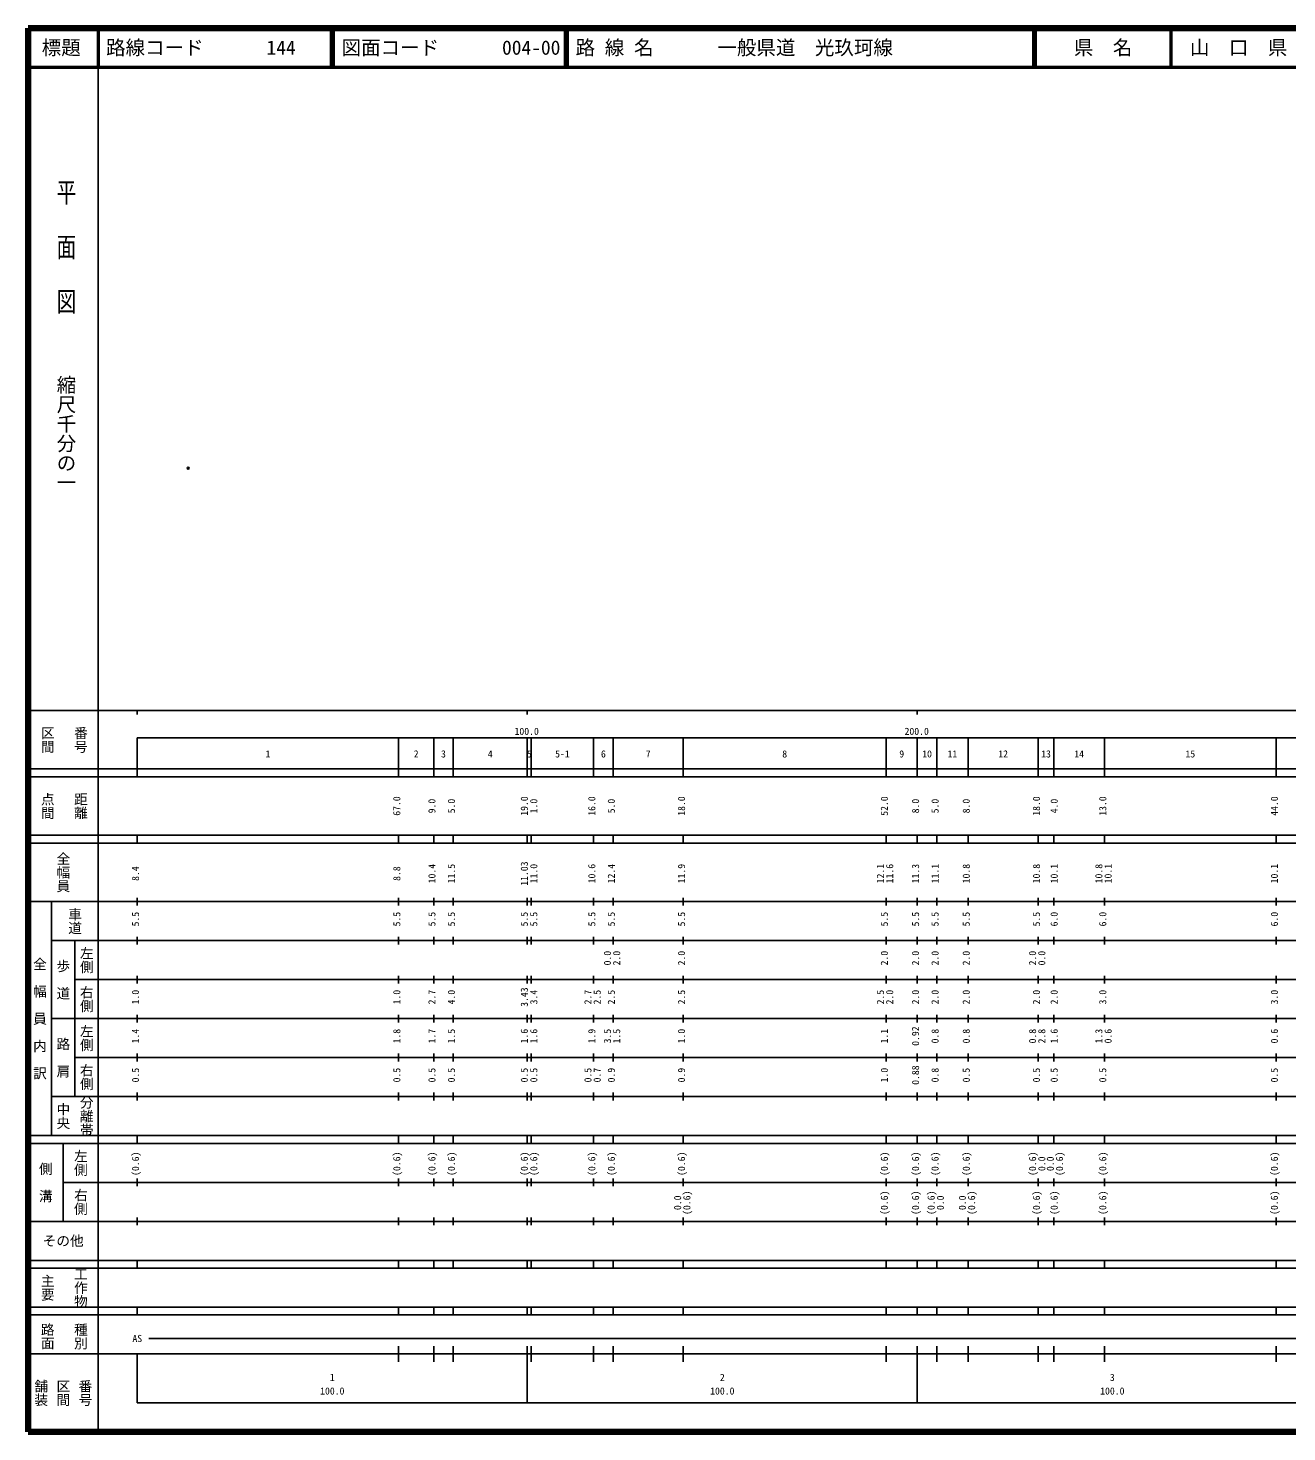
# Model space of a CAD drawing. Units: millimetres on the paper. Extents: x 40 to 680, y 20 to 380.
# Drawn here: x 40 to 362.8, y 20 to 380 of the extents above; entities that cross this region are included whole.
import ezdxf
from ezdxf.enums import TextEntityAlignment as Align

# ---------------------------------------------------------------- set-up
doc = ezdxf.new("R2010")
doc.units = ezdxf.units.MM
doc.header["$PDMODE"] = 32
doc.header["$PDSIZE"] = 0.5
doc.layers.add('M-OTRS', color=6, linetype='Continuous')
doc.layers.add('M-TTL-TXT', color=7, linetype='Continuous')
for name, color, linetype, lineweight in [('M-TTL', 2, 'Continuous', 140), ('M-TTL-BAND', 7, 'Continuous', 25), ('M-TTL-LINE', 7, 'Continuous', 50)]:
    doc.layers.add(name, color=color, linetype=linetype, lineweight=lineweight)
doc.styles.add('@ＭＳ ゴシック', font='')
doc.styles.add('ＭＳ ゴシック', font='')
doc.styles.get('@ＭＳ ゴシック').set_extended_font_data('@MS Gothic')
doc.styles.get('ＭＳ ゴシック').set_extended_font_data('MS Gothic')

msp = doc.modelspace()

# ---------------------------------------------------------------- linework, layer by layer
at = {"layer": 'M-OTRS'}
msp.add_point((81.081, 267.132), dxfattribs=at)
at = {"layer": 'M-TTL'}
for p, q in [((40, 380), (40, 20)), ((680, 380), (40, 380)), ((40, 20), (680, 20))]:
    msp.add_line(p, q, dxfattribs=at)
at = {"layer": 'M-TTL-BAND'}
for p, q in [((58, 370), (58, 20)), ((40, 205), (579, 205)), ((68, 205), (68, 204)), ((168, 205), (168, 204)), ((268, 205), (268, 204)), ((68, 198), (579, 198)), ((68, 198), (68, 188)), ((135, 188), (135, 198)), ((144, 188), (144, 198)), ((149, 188), (149, 198)), ((168, 188), (168, 198)), ((169, 188), (169, 198)), ((185, 188), (185, 198)), ((190, 188), (190, 198)), ((208, 188), (208, 198)), ((260, 188), (260, 198)), ((268, 188), (268, 198)), ((273, 188), (273, 198)), ((281, 188), (281, 198)), ((299, 188), (299, 198)), ((303, 188), (303, 198)), ((316, 188), (316, 198)), ((360, 188), (360, 198)), ((40, 190), (579, 190)), ((40, 188), (579, 188)), ((40, 173), (579, 173)), ((68, 171), (68, 173)), ((135, 171), (135, 173)), ((144, 171), (144, 173)), ((149, 171), (149, 173)), ((168, 171), (168, 173)), ((169, 171), (169, 173)), ((185, 171), (185, 173)), ((190, 171), (190, 173)), ((208, 171), (208, 173)), ((260, 171), (260, 173)), ((268, 171), (268, 173)), ((273, 171), (273, 173)), ((281, 171), (281, 173)), ((299, 171), (299, 173)), ((303, 171), (303, 173)), ((316, 171), (316, 173)), ((360, 171), (360, 173)), ((40, 171), (579, 171)), ((40, 156), (579, 156)), ((46, 96), (46, 156)), ((68, 155), (68, 157)), ((135, 155), (135, 157)), ((144, 155), (144, 157)), ((149, 155), (149, 157)), ((168, 155), (168, 157)), ((169, 155), (169, 157)), ((185, 155), (185, 157)), ((190, 155), (190, 157)), ((208, 155), (208, 157)), ((260, 155), (260, 157)), ((268, 155), (268, 157)), ((273, 155), (273, 157)), ((281, 155), (281, 157)), ((299, 155), (299, 157)), ((303, 155), (303, 157)), ((316, 155), (316, 157)), ((360, 155), (360, 157)), ((46, 146), (579, 146)), ((52, 146), (52, 106)), ((68, 145), (68, 147)), ((135, 145), (135, 147)), ((144, 145), (144, 147)), ((149, 145), (149, 147)), ((168, 145), (168, 147)), ((169, 145), (169, 147)), ((185, 145), (185, 147)), ((190, 145), (190, 147)), ((208, 145), (208, 147)), ((260, 145), (260, 147)), ((268, 145), (268, 147)), ((273, 145), (273, 147)), ((281, 145), (281, 147)), ((299, 145), (299, 147)), ((303, 145), (303, 147)), ((316, 145), (316, 147)), ((360, 145), (360, 147)), ((68, 135), (68, 137)), ((135, 135), (135, 137)), ((144, 135), (144, 137)), ((149, 135), (149, 137)), ((168, 135), (168, 137)), ((169, 135), (169, 137)), ((185, 135), (185, 137)), ((190, 135), (190, 137)), ((208, 135), (208, 137)), ((260, 135), (260, 137)), ((268, 135), (268, 137)), ((273, 135), (273, 137)), ((281, 135), (281, 137)), ((299, 135), (299, 137)), ((303, 135), (303, 137)), ((316, 135), (316, 137)), ((360, 135), (360, 137)), ((52, 136), (579, 136)), ((46, 126), (579, 126)), ((68, 125), (68, 127)), ((135, 125), (135, 127)), ((144, 125), (144, 127)), ((149, 125), (149, 127)), ((168, 125), (168, 127)), ((169, 125), (169, 127)), ((185, 125), (185, 127)), ((190, 125), (190, 127)), ((208, 125), (208, 127)), ((260, 125), (260, 127)), ((268, 125), (268, 127)), ((273, 125), (273, 127)), ((281, 125), (281, 127)), ((299, 125), (299, 127)), ((303, 125), (303, 127)), ((316, 125), (316, 127)), ((360, 125), (360, 127)), ((52, 116), (579, 116)), ((68, 115), (68, 117)), ((135, 115), (135, 117)), ((144, 115), (144, 117)), ((149, 115), (149, 117)), ((168, 115), (168, 117)), ((169, 115), (169, 117)), ((185, 115), (185, 117)), ((190, 115), (190, 117)), ((208, 115), (208, 117)), ((260, 115), (260, 117)), ((268, 115), (268, 117)), ((273, 115), (273, 117)), ((281, 115), (281, 117)), ((299, 115), (299, 117)), ((303, 115), (303, 117)), ((316, 115), (316, 117)), ((360, 115), (360, 117)), ((46, 106), (579, 106)), ((68, 105), (68, 107)), ((135, 105), (135, 107)), ((144, 105), (144, 107)), ((149, 105), (149, 107)), ((168, 105), (168, 107)), ((169, 105), (169, 107)), ((185, 105), (185, 107)), ((190, 105), (190, 107)), ((208, 105), (208, 107)), ((260, 105), (260, 107)), ((268, 105), (268, 107)), ((273, 105), (273, 107)), ((281, 105), (281, 107)), ((299, 105), (299, 107)), ((303, 105), (303, 107)), ((316, 105), (316, 107)), ((360, 105), (360, 107)), ((40, 96), (579, 96)), ((40, 94), (579, 94)), ((49, 94), (49, 74)), ((68, 94), (68, 96)), ((135, 94), (135, 96)), ((144, 94), (144, 96)), ((149, 94), (149, 96)), ((168, 94), (168, 96)), ((169, 94), (169, 96)), ((185, 94), (185, 96)), ((190, 94), (190, 96)), ((208, 94), (208, 96)), ((260, 94), (260, 96)), ((268, 94), (268, 96)), ((273, 94), (273, 96)), ((281, 94), (281, 96)), ((299, 94), (299, 96)), ((303, 94), (303, 96)), ((316, 94), (316, 96)), ((360, 94), (360, 96)), ((49, 84), (579, 84)), ((68, 83), (68, 85)), ((135, 83), (135, 85)), ((144, 83), (144, 85)), ((149, 83), (149, 85)), ((168, 83), (168, 85)), ((169, 83), (169, 85)), ((185, 83), (185, 85)), ((190, 83), (190, 85)), ((208, 83), (208, 85)), ((260, 83), (260, 85)), ((268, 83), (268, 85)), ((273, 83), (273, 85)), ((281, 83), (281, 85)), ((299, 83), (299, 85)), ((303, 83), (303, 85)), ((316, 83), (316, 85)), ((360, 83), (360, 85)), ((40, 74), (579, 74)), ((68, 73), (68, 75)), ((135, 73), (135, 75)), ((144, 73), (144, 75)), ((149, 73), (149, 75)), ((168, 73), (168, 75)), ((169, 73), (169, 75)), ((185, 73), (185, 75)), ((190, 73), (190, 75)), ((208, 73), (208, 75)), ((260, 73), (260, 75)), ((268, 73), (268, 75)), ((273, 73), (273, 75)), ((281, 73), (281, 75)), ((299, 73), (299, 75)), ((303, 73), (303, 75)), ((316, 73), (316, 75)), ((360, 73), (360, 75)), ((40, 64), (579, 64)), ((40, 62), (579, 62)), ((68, 62), (68, 64)), ((135, 62), (135, 64)), ((144, 62), (144, 64)), ((149, 62), (149, 64)), ((168, 62), (168, 64)), ((169, 62), (169, 64)), ((185, 62), (185, 64)), ((190, 62), (190, 64)), ((208, 62), (208, 64)), ((260, 62), (260, 64)), ((268, 62), (268, 64)), ((273, 62), (273, 64)), ((281, 62), (281, 64)), ((299, 62), (299, 64)), ((303, 62), (303, 64)), ((316, 62), (316, 64)), ((360, 62), (360, 64)), ((40, 52), (579, 52)), ((68, 50), (68, 52)), ((135, 50), (135, 52)), ((144, 50), (144, 52)), ((149, 50), (149, 52)), ((168, 50), (168, 52)), ((169, 50), (169, 52)), ((185, 50), (185, 52)), ((190, 50), (190, 52)), ((208, 50), (208, 52)), ((260, 50), (260, 52)), ((268, 50), (268, 52)), ((273, 50), (273, 52)), ((281, 50), (281, 52)), ((299, 50), (299, 52)), ((303, 50), (303, 52)), ((316, 50), (316, 52)), ((360, 50), (360, 52)), ((40, 50), (579, 50)), ((71, 44), (565, 44)), ((40, 40), (579, 40)), ((68, 40), (68, 27.5)), ((135, 38), (135, 42)), ((144, 38), (144, 42)), ((149, 38), (149, 42)), ((168, 27.5), (168, 42)), ((169, 38), (169, 42)), ((185, 38), (185, 42)), ((190, 38), (190, 42)), ((208, 38), (208, 42)), ((260, 38), (260, 42)), ((268, 27.5), (268, 42)), ((273, 38), (273, 42)), ((281, 38), (281, 42)), ((299, 38), (299, 42)), ((303, 38), (303, 42)), ((316, 38), (316, 42)), ((360, 38), (360, 42)), ((68, 27.5), (579, 27.5))]:
    msp.add_line(p, q, dxfattribs=at)
at = {"layer": 'M-TTL-LINE'}
for p, q in [((58, 380), (58, 370)), ((117.75, 380), (117.75, 370)), ((118.25, 380), (118.25, 370)), ((177.75, 380), (177.75, 370)), ((178.25, 380), (178.25, 370)), ((297.75, 380), (297.75, 370)), ((298.25, 380), (298.25, 370)), ((333, 380), (333, 370)), ((40, 370), (680, 370))]:
    msp.add_line(p, q, dxfattribs=at)

# ---------------------------------------------------------------- texts
at = {"layer": 'M-TTL-BAND', "style": '@ＭＳ ゴシック', "width": 1.4}
msp.add_text('平  面  図', height=3.666, rotation=270, dxfattribs=at).set_placement((49.777, 306.475), align=Align.MIDDLE_RIGHT)
at = {"layer": 'M-TTL-BAND', "style": '@ＭＳ ゴシック'}
msp.add_text('縮尺千分の一', height=3.666, rotation=270, dxfattribs=at).set_placement((49.777, 261.03), align=Align.MIDDLE_RIGHT)
for s, p in [('区間', (45, 197.5)), ('番号', (53.5, 197.5)), ('点間', (45, 180.5)), ('距離', (53.5, 180.5)), ('全幅員', (49, 163.5)), ('車道', (52, 151)), ('左側', (55, 141)), ('全\u3000幅\u3000員\u3000内\u3000訳', (43, 126)), ('歩\u3000道', (49, 136)), ('右側', (55, 131)), ('左側', (55, 121)), ('路\u3000肩', (49, 116)), ('右側', (55, 111)), ('分離帯', (55, 101)), ('中央', (49, 101)), ('左側', (53.5, 89)), ('側\u3000溝', (44.5, 84)), ('右側', (53.5, 79)), ('工作物', (53.5, 57)), ('主要', (45, 57)), ('路面', (45, 44.5)), ('種別', (53.5, 44.5)), ('舗装', (43.333, 30)), ('区間', (49, 30)), ('番号', (54.667, 30))]:
    msp.add_text(s, height=2.566, rotation=270, dxfattribs=at).set_placement(p, align=Align.MIDDLE_CENTER)
at = {"layer": 'M-TTL-BAND', "style": 'ＭＳ ゴシック'}
for s, p in [('100.0', (167.844, 198.195)), ('200.0', (267.844, 198.195)), ('1', (101.5, 192.405)), ('2', (139.5, 192.405)), ('3', (146.5, 192.405)), ('4', (158.5, 192.405)), ('5', (168.5, 192.405)), ('5-1', (177, 192.405)), ('6', (187.5, 192.405)), ('7', (199, 192.405)), ('8', (234, 192.405)), ('9', (264, 192.405)), ('10', (270.5, 192.405)), ('11', (277, 192.405)), ('12', (290, 192.405)), ('13', (301, 192.405)), ('14', (309.5, 192.405)), ('15', (338, 192.405)), ('AS', (68, 42.5)), ('1', (118, 32.523)), ('2', (218, 32.523)), ('3', (318, 32.523)), ('100.0', (118, 29.033)), ('100.0', (218, 29.033)), ('100.0', (318, 29.033))]:
    msp.add_text(s, height=1.833, dxfattribs=at).set_placement(p, align=Align.BOTTOM_CENTER)
for s, p in [('67.0', (136, 180.5)), ('9.0', (145, 180.5)), ('5.0', (150, 180.5)), ('19.0', (168.689, 180.5)), ('1.0', (171.12, 180.5)), ('16.0', (186, 180.5)), ('5.0', (191, 180.5)), ('18.0', (209, 180.5)), ('52.0', (261, 180.5)), ('8.0', (269, 180.5)), ('5.0', (274, 180.5)), ('8.0', (282, 180.5)), ('18.0', (300, 180.5)), ('4.0', (304.548, 180.5)), ('13.0', (317, 180.5)), ('44.0', (361, 180.5)), ('11.03', (168.689, 163.174)), ('8.4', (69, 163.174)), ('8.8', (136, 163.174)), ('10.4', (145, 163.174)), ('11.5', (150, 163.174)), ('11.0', (171.12, 163.174)), ('10.6', (186, 163.174)), ('12.4', (191, 163.174)), ('11.9', (209, 163.174)), ('12.1', (260, 163.174)), ('11.6', (262.37, 163.174)), ('11.3', (269, 163.174)), ('11.1', (274, 163.174)), ('10.8', (282, 163.174)), ('10.8', (300, 163.174)), ('10.1', (304.548, 163.174)), ('10.8', (316, 163.174)), ('10.1', (318.37, 163.174)), ('10.1', (361, 163.174)), ('5.5', (69, 151.5)), ('5.5', (136, 151.5)), ('5.5', (145, 151.5)), ('5.5', (150, 151.5)), ('5.5', (168.689, 151.5)), ('5.5', (171.12, 151.5)), ('5.5', (186, 151.5)), ('5.5', (191, 151.5)), ('5.5', (209, 151.5)), ('5.5', (261, 151.5)), ('5.5', (269, 151.5)), ('5.5', (274, 151.5)), ('5.5', (282, 151.5)), ('5.5', (300, 151.5)), ('6.0', (304.548, 151.5)), ('6.0', (317, 151.5)), ('6.0', (361, 151.5)), ('0.0', (190, 141.5)), ('2.0', (192.37, 141.5)), ('2.0', (209, 141.5)), ('2.0', (261, 141.5)), ('2.0', (269, 141.5)), ('2.0', (274, 141.5)), ('2.0', (282, 141.5)), ('2.0', (299, 141.5)), ('0.0', (301.37, 141.5)), ('1.0', (69, 131.5)), ('1.0', (136, 131.5)), ('2.7', (145, 131.5)), ('4.0', (150, 131.5)), ('3.43', (168.689, 131.5)), ('3.4', (171.12, 131.5)), ('2.7', (185, 131.5)), ('2.5', (187.37, 131.5)), ('2.5', (191, 131.5)), ('2.5', (209, 131.5)), ('2.5', (260, 131.5)), ('2.0', (262.37, 131.5)), ('2.0', (269, 131.5)), ('2.0', (274, 131.5)), ('2.0', (282, 131.5)), ('2.0', (300, 131.5)), ('2.0', (304.548, 131.5)), ('3.0', (317, 131.5)), ('3.0', (361, 131.5)), ('1.4', (69, 121.5)), ('1.8', (136, 121.5)), ('1.7', (145, 121.5)), ('1.5', (150, 121.5)), ('1.6', (168.689, 121.5)), ('1.6', (171.12, 121.5)), ('1.9', (186, 121.5)), ('3.5', (190, 121.5)), ('1.5', (192.37, 121.5)), ('1.0', (209, 121.5)), ('1.1', (261, 121.5)), ('0.92', (269, 121.5)), ('0.8', (274, 121.5)), ('0.8', (282, 121.5)), ('0.8', (299, 121.5)), ('2.8', (301.37, 121.5)), ('1.6', (304.548, 121.5)), ('1.3', (316, 121.5)), ('0.6', (318.37, 121.5)), ('0.6', (361, 121.5)), ('0.5', (69, 111.5)), ('0.5', (136, 111.5)), ('0.5', (145, 111.5)), ('0.5', (150, 111.5)), ('0.5', (168.689, 111.5)), ('0.5', (171.12, 111.5)), ('0.5', (185, 111.5)), ('0.7', (187.37, 111.5)), ('0.9', (191, 111.5)), ('0.9', (209, 111.5)), ('1.0', (261, 111.5)), ('0.88', (269, 111.5)), ('0.8', (274, 111.5)), ('0.5', (282, 111.5)), ('0.5', (300, 111.5)), ('0.5', (304.548, 111.5)), ('0.5', (317, 111.5)), ('0.5', (361, 111.5)), ('(0.6)', (69, 88.764)), ('(0.6)', (136, 88.764)), ('(0.6)', (145, 88.764)), ('(0.6)', (150, 88.764)), ('(0.6)', (168.689, 88.764)), ('(0.6)', (171.12, 88.764)), ('(0.6)', (186, 88.764)), ('(0.6)', (191, 88.764)), ('(0.6)', (209, 88.764)), ('(0.6)', (261, 88.764)), ('(0.6)', (269, 88.764)), ('(0.6)', (274, 88.764)), ('(0.6)', (282, 88.764)), ('(0.6)', (299, 88.764)), ('0.0', (301.37, 88.764)), ('0.0', (303.548, 88.764)), ('(0.6)', (305.918, 88.764)), ('(0.6)', (317, 88.764)), ('(0.6)', (361, 88.764)), ('0.0', (208, 78.764)), ('(0.6)', (210.37, 78.764)), ('(0.6)', (261, 78.764)), ('(0.6)', (269, 78.764)), ('(0.6)', (273, 78.764)), ('0.0', (275.37, 78.764)), ('0.0', (281, 78.764)), ('(0.6)', (283.37, 78.764)), ('(0.6)', (300, 78.764)), ('(0.6)', (304.548, 78.764)), ('(0.6)', (317, 78.764)), ('(0.6)', (361, 78.764))]:
    msp.add_text(s, height=1.833, rotation=90, dxfattribs=at).set_placement(p, align=Align.BOTTOM_CENTER)
msp.add_text('その他', height=2.566, dxfattribs=at).set_placement((49, 69), align=Align.MIDDLE_CENTER)
at = {"layer": 'M-TTL-TXT', "style": 'ＭＳ ゴシック'}
for s, p in [('標題', (48.5, 375)), ('県\u3000名', (315.625, 375)), ('山\u3000口\u3000県', (350.375, 375))]:
    msp.add_text(s, height=3.666, dxfattribs=at).set_placement(p, align=Align.MIDDLE_CENTER)
for s, p in [('路線コード', (60, 375)), ('144', (101.142, 375)), ('図面コード', (120.38, 375)), ('004-00', (161.521, 375)), ('路 線 名', (180.38, 375)), ('一般県道\u3000光玖珂線', (216.734, 375))]:
    msp.add_text(s, height=3.666, dxfattribs=at).set_placement(p, align=Align.MIDDLE_LEFT)

doc.saveas('drawing.dxf')
